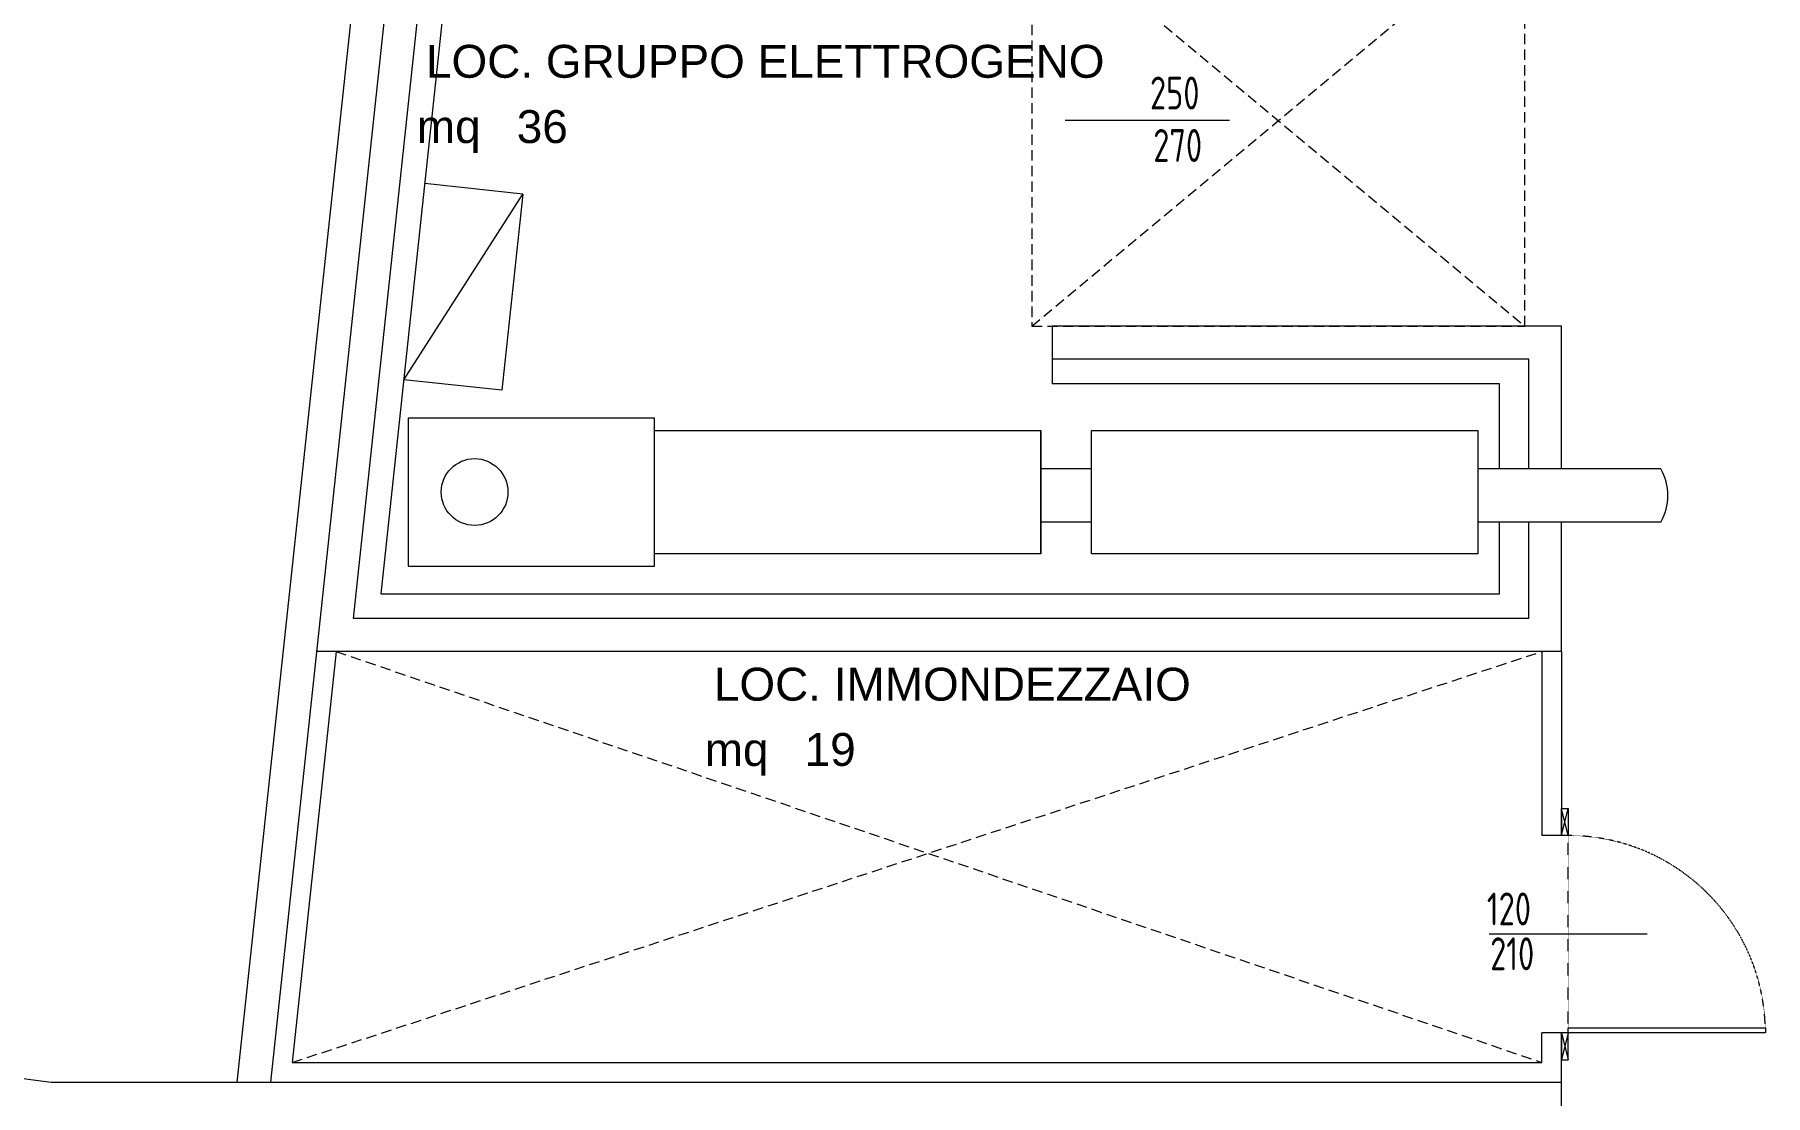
# Model space of a CAD drawing. Header units: millimetres. Extents: x 8265 to 78888, y 1905 to 34251.
# Drawn here: x 38422 to 39475, y 23307 to 23953 of the extents above; entities that cross this region are included whole.
import ezdxf

# ---------------------------------------------------------------- set-up
doc = ezdxf.new("R2010")
doc.units = ezdxf.units.MM
doc.linetypes.add('HIDDEN', pattern=[9.525, 6.35, -3.175])
doc.linetypes.add('HIDDEN4', pattern=[0.125, 0.025, -0.1])
for name, color, linetype, lineweight in [('430_TAVOLATI_001-AM_0', 3, 'Continuous', 0), ('435_PARETI_CELLA_001-AM_0', 2, 'Continuous', 0), ('437_RIVESTIMENTI_001-AM_0', 13, 'Continuous', 0), ('439_TESTI_SERRAMENTI_001-AM_0', 11, 'Continuous', 0), ('441_SERRAMENTI_001-AM_0', 1, 'Continuous', 0), ('471_TESTI_POLIGONI_001-AM_0', 221, 'Continuous', 0), ('475_VERDE_001-AM_0', 96, 'Continuous', 0), ('495_IMPIANTI_001-AM_0', 6, 'Continuous', 0)]:
    doc.layers.add(name, color=color, linetype=linetype, lineweight=lineweight)
doc.styles.add('AREA', font='arial.ttf', dxfattribs={"height": 30})
doc.styles.get("Standard").update_dxf_attribs({"font": 'isocp.shx'})

# ---------------------------------------------------------------- blocks, each defined once
blk = doc.blocks.new('SUP-LOC1')
at = {"color": 0, "style": 'AREA'}
blk.add_text('mq', height=40, dxfattribs=at).set_placement((4.3, -34.8))
for tag, p in [('NAME_LOC', (15.4, 44.6)), ('AREA_AREA', (125.9, -34.8))]:
    blk.add_attdef(tag, p, '', height=40, dxfattribs=at)
blk = doc.blocks.new('PORTA-CELLA_GIR-120')
blk.add_line((60, -52), (60, 44))
at = {"linetype": 'HIDDEN4'}
blk.add_line((0, -4), (120, -4), dxfattribs=at)
at = {"linetype": 'Continuous'}
for points in [[(0, 0), (-16.5, -4)], [(0, -4), (-16.5, 0)], [(120, -4), (136.5, 0)], [(120, 0), (136.5, -4)]]:
    blk.add_lwpolyline(points, dxfattribs=at)
for points in [[(0, 0), (-16.5, 0), (-16.5, -4), (0, -4)], [(120, 0), (136.5, 0), (136.5, -4), (120, -4)]]:
    blk.add_lwpolyline(points, close=True, dxfattribs=at)
blk.add_lwpolyline([(0, -4), (3, -4), (3, -124), (0, -124)], close=True)
at = {"linetype": 'HIDDEN4'}
blk.add_arc((0, -4), 120, 270, 0, dxfattribs=at)

msp = doc.modelspace()

# ---------------------------------------------------------------- hatches: boundary and pattern name
at = {"layer": '475_VERDE_001-AM_0'}
h = msp.add_hatch(dxfattribs=at)
h.set_pattern_fill('AR-SAND', color=256, angle=90, style=0)
h.set_pattern_definition([(127.5, (52719.567, 18313.833), (-48.94132, -1.60003), [0, -38.608, 0, -43.18, 0, -41.275]), (97.5, (52719.57, 18313.833), (-71.6825, 44.95233), [0, -20.828, 0, -34.798, 0, -13.335]), (57.5, (52719.567, 18282.59), (-0.14372, 79.09924), [0, -12.7, 0, -45.72, 0, -59.69]), (47.5, (52719.57, 18282.59), (-22.29293, 76.35565), [0, -6.35, 0, -29.972, 0, -34.29])])
edge = h.paths.add_edge_path()
edge.add_line((39330.9, 23295.3), (38430.4, 23295.3))
edge.add_line((38430.4, 23295.3), (36898.1, 23495.6))
edge.add_line((36898.1, 23495.6), (36762.3, 22338.7))
edge.add_line((36762.3, 22338.7), (36762.6, 22332.7))
edge.add_line((36762.6, 22332.7), (36760.2, 22312.8))
edge.add_line((36760.2, 22312.8), (37125.9, 22265.1))
edge.add_line((37125.9, 22265.1), (37125.9, 22504.4))
edge.add_line((37125.9, 22504.4), (37649.4, 22504.4))
edge.add_line((37649.4, 22504.4), (37649.4, 22254.4))
edge.add_line((37649.4, 22254.4), (37207.7, 22254.4))
edge.add_line((37207.7, 22254.4), (37296.7, 22242.8))
edge.add_arc((36904.5, 19238.3), 3030, 58.0446, 82.5627, ccw=False)
edge.add_arc((38874.4, 22070.6), 450, 86.601, 215.5271, ccw=False)
edge.add_arc((39147.5, 22554.3), 248.9, 42.5307, 187.9664, ccw=False)
edge.add_line((39330.9, 22722.5), (39330.9, 23295.3))
edge = h.paths.add_edge_path(flags=16)
edge.add_arc((39007.3, 22940.8), 137.9, 0, 360)
edge = h.paths.add_edge_path(flags=16)
edge.add_arc((38604.2, 23078.3), 171.5, 0, 360)
edge = h.paths.add_edge_path(flags=16)
edge.add_arc((38899.1, 22047.6), 1250.5, 110.4016, 163.289)
edge.add_line((37701.4, 22407.2), (37499.6, 22869.6))
edge.add_arc((39034.6, 21934.2), 1797.6, 142.1318, 148.6419, ccw=False)
edge.add_arc((37603.3, 23175), 137.9, 3.0499, 275.1073, ccw=False)
edge.add_arc((39034.6, 21934.2), 1797.6, 130.5896, 136.0253, ccw=False)
edge.add_line((37865, 23299.3), (38463.2, 23219.7))
edge = h.paths.add_edge_path(flags=16)
edge.add_arc((38291.6, 22920), 171.5, 0, 360)
edge = h.paths.add_edge_path(flags=16)
edge.add_arc((38244.6, 22414.1), 248.9, 0, 360)
edge = h.paths.add_edge_path(flags=16)
edge.add_arc((37107.5, 22765.4), 248.9, 0, 360)
edge = h.paths.add_edge_path(flags=16)
edge.add_arc((37124.9, 23228.1), 171.5, 0, 360)
h.paths.add_polyline_path([(37095.9, 22504.4), (37095.9, 22334.4), (36853.9, 22334.4), (36853.9, 22504.4)], flags=16)
edge = h.paths.add_edge_path()
edge.add_line((38755.1, 21636.7), (38501.2, 20907))
edge.add_line((38501.2, 20907), (38692.8, 20907))
edge.add_line((38692.8, 20907), (38692.8, 21073))
edge.add_line((38692.8, 21073), (38855.3, 21073))
edge.add_arc((39092.5, 20997.9), 248.9, 133.522, 162.4236, ccw=False)
edge.add_arc((38838.2, 21328.5), 171.5, 180, 298.9163, ccw=False)
edge.add_arc((38844.5, 21317), 178.1, 30.5131, 176.3201, ccw=False)
edge.add_arc((39151.7, 21483.5), 171.5, 180, 206.3224, ccw=False)
edge.add_arc((39145.7, 21494.8), 166, -136.4216, 183.8775, ccw=False)
edge.add_arc((38038, 21599.2), 1011.4, 338.2657, 347.5038, ccw=False)
edge.add_arc((39082.9, 20971.9), 273.8, 28.1893, 112.6186, ccw=False)
edge.add_line((39324.2, 21101.2), (39324.3, 22066.7))
edge.add_arc((38874.4, 22070.6), 450, 254.636, 359.5091, ccw=False)
edge = h.paths.add_edge_path(flags=17)
edge.add_arc((39147.5, 22554.3), 248.9, 293.1259, 317.4688, ccw=False)
edge.add_arc((38874.4, 22070.6), 450, -0.0003, 34.4912, ccw=False)
edge.add_line((39324.4, 22070.6), (39330.9, 22386))
edge = h.paths.add_edge_path()
edge.add_arc((36904.5, 19238.3), 2220, 55.1814, 70.2172)
edge.add_arc((37511.5, 21234.6), 171.5, -246.5074, 32.6828, ccw=False)
edge.add_arc((36904.5, 19238.3), 2220, 75.9581, 82.5627)
edge.add_line((37191.8, 21439.6), (36107.7, 21581.1))
edge.add_line((36107.7, 21581.1), (36107.7, 20907))
edge.add_line((36107.7, 20907), (37167.3, 20907))
edge.add_arc((37196, 21076.1), 171.5, 143.0622, 260.353, ccw=False)
edge.add_line((37058.9, 21179.2), (37058.9, 21182.4))
edge.add_line((37058.9, 21182.4), (36138.9, 21182.4))
edge.add_line((36138.9, 21182.4), (36138.9, 21402.4))
edge.add_line((36138.9, 21402.4), (37058.9, 21402.4))
edge.add_line((37058.9, 21402.4), (37058.9, 21179.2))
edge.add_arc((37196, 21076.1), 171.5, -80.3535, 143.0622, ccw=False)
edge.add_line((37224.7, 20907), (38475.5, 20907))
edge.add_arc((38874.4, 22070.6), 1230, 235.1814, 251.0793, ccw=False)

# ---------------------------------------------------------------- linework, layer by layer
at = {"layer": '430_TAVOLATI_001-AM_0', "linetype": 'Continuous'}
for p, q in [((38801.5, 25524.7), (38565.1, 23315.3)), ((38545, 23315.3), (38779.5, 25507.4)), ((38716.9, 24546.2), (38615.4, 23597.3)), ((39040.9, 23775.2), (39040.9, 23755.2)), ((39350.9, 23775.2), (39040.9, 23775.2)), ((39350.9, 23688.4), (39350.9, 23775.2)), ((39330.9, 23755.2), (39040.9, 23755.2)), ((39330.9, 23688.4), (39330.9, 23755.2)), ((39330.9, 23597.3), (39330.9, 23656)), ((39350.9, 23577.3), (39350.9, 23656)), ((39330.9, 23597.3), (38615.4, 23597.3)), ((38605.2, 23577.3), (38578.4, 23327.3)), ((39350.9, 23577.3), (38593.1, 23577.3)), ((39338.9, 23327.3), (39338.9, 23345.3)), ((39350.9, 23315.3), (39350.9, 23345.3)), ((38431.7, 23315.3), (39330.9, 23315.3)), ((39350.9, 21039.6), (39350.9, 23315.3))]:
    msp.add_line(p, q, dxfattribs=at)
at = {"layer": '430_TAVOLATI_001-AM_0'}
for p, q in [((39338.9, 23577.3), (39338.9, 23465.3)), ((39350.9, 23577.3), (39350.9, 23465.3)), ((39350.9, 23465.3), (39338.9, 23465.3)), ((39350.9, 23345.3), (39338.9, 23345.3))]:
    msp.add_line(p, q, dxfattribs=at)
at = {"layer": '430_TAVOLATI_001-AM_0', "linetype": 'Continuous'}
for points in [[(36880.6, 23518.1), (38431.7, 23315.3), (39350.9, 23315.3)], [(38578.4, 23327.3), (39338.9, 23327.3)]]:
    msp.add_lwpolyline(points, dxfattribs=at)
at = {"layer": '435_PARETI_CELLA_001-AM_0', "linetype": 'HIDDEN'}
for p, q in [((38578.4, 23327.3), (39338.9, 23577.3)), ((38605, 23577.3), (39338.9, 23327.3))]:
    msp.add_line(p, q, dxfattribs=at)
at = {"layer": '437_RIVESTIMENTI_001-AM_0', "linetype": 'Continuous'}
for p, q in [((38730.5, 24529.3), (38632.3, 23612.3)), ((39040.9, 23755.2), (39040.9, 23740.2)), ((39313.1, 23740.2), (39040.9, 23740.2)), ((39313.1, 23688.4), (39313.1, 23740.2)), ((39313.1, 23612.3), (39313.1, 23656)), ((38632.3, 23612.3), (39313.1, 23612.3))]:
    msp.add_line(p, q, dxfattribs=at)
at = {"layer": '441_SERRAMENTI_001-AM_0'}
msp.add_line((39148.7, 23900.2), (39048.7, 23900.2), dxfattribs=at)
at = {"layer": '495_IMPIANTI_001-AM_0', "linetype": 'Continuous'}
for p, q in [((38718.7, 23855.5), (38659.1, 23861.9)), ((38646.3, 23742.5), (38718.7, 23855.5)), ((38718.7, 23855.5), (38705.9, 23736.2)), ((38705.9, 23736.2), (38646.3, 23742.5)), ((38648.9, 23719.3), (38648.9, 23629.3)), ((38798.9, 23719.3), (38648.9, 23719.3)), ((38798.9, 23629.3), (38798.9, 23719.3)), ((38798.9, 23674.3), (38798.9, 23711.8)), ((38798.9, 23711.8), (39033.9, 23711.8)), ((39064.9, 23688.4), (39033.9, 23688.4)), ((39411.3, 23688.4), (39299.9, 23688.4)), ((39064.9, 23656), (39033.9, 23656)), ((39411.3, 23656), (39299.9, 23656)), ((38648.9, 23629.3), (38798.9, 23629.3))]:
    msp.add_line(p, q, dxfattribs=at)
at = {"layer": '495_IMPIANTI_001-AM_0'}
msp.add_line((39033.9, 23636.8), (39033.9, 23711.8), dxfattribs=at)
at = {"layer": '495_IMPIANTI_001-AM_0', "linetype": 'HIDDEN'}
msp.add_lwpolyline([(39028.5, 24025.2), (39028.5, 23775.2), (39328.5, 23775.2), (39328.5, 24025.2)], close=True, dxfattribs=at)
for points in [[(39028.5, 24025.2), (39328.5, 23775.2)], [(39028.5, 23775.2), (39328.5, 24025.2)]]:
    msp.add_lwpolyline(points, dxfattribs=at)
at = {"layer": '495_IMPIANTI_001-AM_0', "linetype": 'Continuous'}
for points in [[(38798.9, 23711.8), (39033.9, 23711.8), (39033.9, 23636.8), (38798.9, 23636.8)], [(39064.9, 23711.8), (39299.9, 23711.8), (39299.9, 23636.8), (39064.9, 23636.8)]]:
    msp.add_lwpolyline(points, close=True, dxfattribs=at)
msp.add_circle((38689.4, 23674.3, -38.9), 20.3, dxfattribs=at)
msp.add_arc((39383.4, 23672.2, -38.9), 32.2, 329.8426, 30.1574, dxfattribs=at)

# ---------------------------------------------------------------- block references
at = {"layer": '441_SERRAMENTI_001-AM_0', "rotation": 90}
msp.add_blockref('PORTA-CELLA_GIR-120', (39350.9, 23345.3), dxfattribs=at)
at = {"layer": '471_TESTI_POLIGONI_001-AM_0', "xscale": 0.5, "yscale": 0.5, "zscale": 0.5}
for p, values in [((38652.1, 23904), {'NAME_LOC': 'LOC. GRUPPO ELETTROGENO', 'AREA_AREA': '36'}), ((38827.3, 23525.1), {'NAME_LOC': 'LOC. IMMONDEZZAIO', 'AREA_AREA': '19'})]:
    msp.add_blockref('SUP-LOC1', p, dxfattribs=at).add_auto_attribs(values)

# ---------------------------------------------------------------- texts
at = {"layer": '439_TESTI_SERRAMENTI_001-AM_0', "linetype": 'Continuous', "width": 0.8}
for s, p in [('250', (39100.4, 23907, -18.6)), ('270', (39102.4, 23875.1, -18.6)), ('120', (39305.4, 23410.7, -18.6)), ('210', (39307.4, 23383.4, -18.6))]:
    msp.add_text(s, height=20, rotation=0.0003, dxfattribs=at).set_placement(p)

doc.saveas('drawing.dxf')
